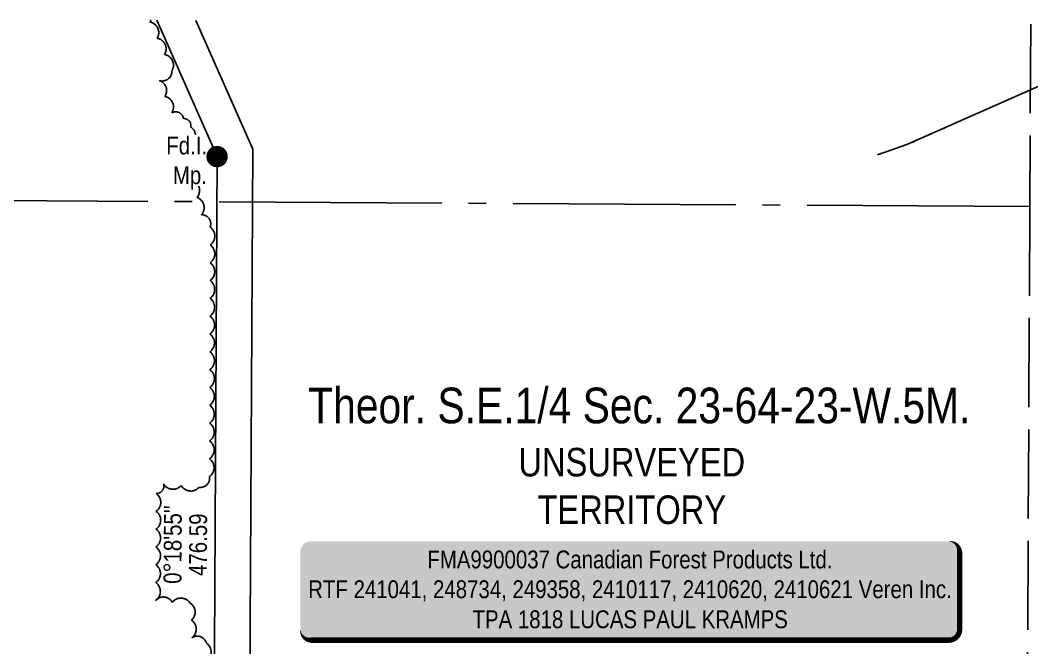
# Model space of a CAD drawing. Extents: x 473254 to 483871, y 6040471 to 6049084.
# Drawn here: x 476527 to 477095, y 6044792 to 6045144 of the extents above; entities that cross this region are included whole.
import ezdxf
from ezdxf.enums import TextEntityAlignment as Align

# ---------------------------------------------------------------- set-up
doc = ezdxf.new("R2010")
doc.units = 0
doc.header["$LTSCALE"] = 5
for name, pattern in [('0', [1, 1, 0]), ('foc-QUARTERLINE', [33, 25, -3, 2, -3]), ('foc-UNSURVEYED', [12.5, 10, -2.5]), ('foc-WHEELTRACKS', [2, 0.4, -1.6])]:
    doc.linetypes.add(name, pattern=pattern)
for name, color, linetype in [('C-RW', 13, 'Continuous'), ('C-SYMBOL', 7, 'Continuous'), ('L-BD', 7, 'Continuous'), ('L-MON', 1, 'Continuous'), ('L-QSEC', 8, 'foc-QUARTERLINE'), ('L-SECLBL', 7, 'Continuous'), ('L-UNS-T', 3, 'Continuous'), ('L-USEC', 7, 'foc-UNSURVEYED'), ('T-BUSH', 110, '0'), ('T-WATER-P3', 160, 'foc-WHEELTRACKS')]:
    doc.layers.add(name, color=color, linetype=linetype)
doc.styles.add('175L', font='ARIALN.TTF', dxfattribs={"height": 20})
doc.styles.add('80', font='ARIALN.TTF', dxfattribs={"height": 10})
doc.styles.add('80L', font='ARIALN.TTF', dxfattribs={"height": 10})
doc.styles.add('foc-LtypeFont', font='ARIALN.TTF', dxfattribs={"height": 7.35})
doc.linetypes.add('foc-TOPO-flowdirection-NOLINE', pattern='A,0,[">",foc-LtypeFont,S=0.3,R=0,X=0,Y=-0.945],-20,[">",foc-LtypeFont,S=0.3,R=0,X=0,Y=-0.945],0', length=20)

# ---------------------------------------------------------------- blocks, each defined once
blk = doc.blocks.new('*U383')
h = blk.add_hatch(color=255)
edge = h.paths.add_edge_path()
edge.add_line((-179, -28.5), (179, -28.5))
edge.add_arc((179, -22.5), 6, 270, 360)
edge.add_line((185, -22.5), (185, 21))
edge.add_arc((179, 21), 6, 0, 90)
edge.add_line((179, 27), (-179, 27))
edge.add_arc((-179, 21), 6, 90, 180)
edge.add_line((-185, 21), (-185, -22.5))
edge.add_arc((-179, -22.5), 6, 180, 270)
at = {"color": 44, "flags": 128}
blk.add_lwpolyline([(-179, -28.5, 3, 3, 0), (179, -28.5, 3, 3, 0.414214), (185, -22.5, 3, 3, 0), (185, 21, 3, 0, 0.414214), (179, 27, 0, 0, 0), (-179, 27, 0, 0, 0.414214), (-185, 21, 0, 0, 0), (-185, -22.5, 0, 3, 0.414214)], format="xyseb", close=True, dxfattribs=at)
at = {"color": 44, "style": '80'}
blk.add_attdef('ENTER_TEXT_001', (-35.99, -5), '', height=10, dxfattribs=at)
blk = doc.blocks.new('fdia')
at = {"color": 255, "const_width": 1}
blk.add_lwpolyline([(-0.5, 0, 1), (0.5, 0, 1)], format="xyb", close=True, dxfattribs=at)
blk = doc.blocks.new('Fdiaa')
blk.add_blockref('fdia', (0, 0))
blk = doc.blocks.new('fdib')
at = {"color": 1, "const_width": 1.6}
blk.add_lwpolyline([(-0.4, 0, 1), (0.4, 0, 1)], format="xyb", close=True, dxfattribs=at)
at = {"color": 1}
blk.add_circle((0, 0), 0.8, dxfattribs=at)
blk = doc.blocks.new('Fdibb')
blk.add_blockref('fdib', (0, 0))
blk = doc.blocks.new('fdicc')
for name in ['Fdibb', 'Fdiaa']:
    blk.add_blockref(name, (0, 0))
blk = doc.blocks.new('FDI')
blk.add_blockref('fdicc', (0, 0))

msp = doc.modelspace()

# ---------------------------------------------------------------- linework, layer by layer
at = {"layer": 'C-RW'}
for points in [[(478115.542, 6044525.421), (477879.745, 6044554.415), (477815.253, 6044556.693), (477618.363, 6044552.477), (477463.235, 6044522.57), (477411.276, 6044521.687), (477343.715, 6044523.845), (477065.418, 6044545.201), (476928.776, 6044543.212), (476634.551, 6044550.957), (476637.394, 6045067.272), (476603.554, 6045143.734)], [(476625.456, 6045143.638), (476657.407, 6045071.445), (476654.648, 6044570.425), (476928.894, 6044563.205), (477066.039, 6044565.202), (477344.799, 6044543.81), (477411.425, 6044541.682), (477461.158, 6044542.527), (477616.242, 6044572.426), (477815.392, 6044576.69), (477881.321, 6044574.361), (478120.448, 6044544.958)]]:
    msp.add_lwpolyline(points, dxfattribs=at)
at = {"layer": 'L-QSEC'}
msp.add_line((477093.458, 6045039.261), (476322.932, 6045043.738), dxfattribs=at)
at = {"layer": 'L-USEC'}
for p, q in [((477093.959, 6045141.59), (477093.458, 6045039.261)), ((477093.458, 6045039.261), (477089.516, 6044235.225))]:
    msp.add_line(p, q, dxfattribs=at)
at = {"layer": 'T-BUSH', "flags": 128}
msp.add_lwpolyline([(476211.866, 6044555.888, 0.5205671), (476218.12, 6044555.83, 0.5205671), (476228.115, 6044555.738, 0.5205671), (476237.387, 6044558.996, 0.5205671), (476246.458, 6044563.194, 0.5205671), (476255.984, 6044565.108, 0.5205671), (476265.958, 6044564.453, 0.5205671), (476275.931, 6044563.797, 0.5205671), (476285.904, 6044563.142, 0.5205671), (476295.877, 6044562.487, 0.5205671), (476305.851, 6044561.832, 0.5205671), (476315.824, 6044561.176, 0.5205671), (476325.797, 6044560.521, 0.5205671), (476335.789, 6044560.339, 0.5205671), (476345.783, 6044560.205, 0.5205671), (476355.777, 6044560.071, 0.5205671), (476365.771, 6044559.937, 0.5205671), (476375.765, 6044559.803, 0.5205671), (476385.758, 6044559.669, 0.5205671), (476395.752, 6044559.535, 0.5205671), (476405.746, 6044559.402, 0.5205671), (476415.74, 6044559.268, 0.5205671), (476425.734, 6044559.134, 0.5205671), (476435.728, 6044559, 0.5205671), (476445.721, 6044558.866, 0.5205671), (476455.713, 6044558.606, 0.5205671), (476465.704, 6044558.347, 0.5205671), (476475.696, 6044558.087, 0.5205671), (476485.687, 6044557.827, 0.5205671), (476495.678, 6044557.567, 0.5205671), (476505.67, 6044557.308, 0.5205671), (476515.661, 6044557.046, 0.5205671), (476525.652, 6044556.772, 0.5205671), (476535.643, 6044556.497, 0.5205671), (476545.634, 6044556.223, 0.5205671), (476555.625, 6044555.948, 0.5205671), (476565.616, 6044555.674, 0.5205671), (476575.607, 6044555.399, 0.5205671), (476585.598, 6044555.125, 0.5205671), (476595.589, 6044554.85, 0.5205671), (476605.58, 6044554.576, 0.5205671), (476614.771, 6044555.5, 0.5205671), (476618.361, 6044564.828, 0.5205671), (476621.951, 6044574.156, 0.5205671), (476625.541, 6044583.484, 0.5205671), (476629.13, 6044592.812, 0.5205671), (476632.108, 6044602.259, 0.5205671), (476632.299, 6044612.252, 0.5205671), (476632.489, 6044622.245, 0.5205671), (476632.679, 6044632.238, 0.5205671), (476632.869, 6044642.231, 0.4300272), (476634.339, 6044650.964, 0.3105093), (476631.96, 6044657.453, 0.5205671), (476632.023, 6044667.448, 0.5205671), (476632.087, 6044677.442, 0.5205671), (476632.15, 6044687.437, 0.5205671), (476632.214, 6044697.431, 0.5205671), (476632.278, 6044707.426, 0.5205671), (476632.341, 6044717.42, 0.5205671), (476632.405, 6044727.415, 0.5205671), (476632.469, 6044737.409, 0.5205671), (476632.229, 6044747.178, 0.5205671), (476623.685, 6044750.908, 0.5205671), (476622.181, 6044760.79, 0.5205671), (476622.038, 6044770.008, 0.5205671), (476630.745, 6044774.917, 0.5205671), (476631.528, 6044784.398, 0.5205671), (476631.424, 6044794.392, 0.5205671), (476623.22, 6044797.301, 0.5205671), (476622.953, 6044807.292, 0.5205671), (476622.217, 6044816.823, 0.5205671), (476612.232, 6044817.263, 0.5205671), (476602.919, 6044818.344, 0.5205671), (476602.966, 6044828.339, 0.5205671), (476603.013, 6044838.333, 0.5205671), (476603.059, 6044848.328, 0.5205671), (476603.106, 6044858.323, 0.5205671), (476603.153, 6044868.317, 0.5205671), (476603.199, 6044878.312, 0.5205671), (476607.312, 6044883.792, 0.5205671), (476617.256, 6044882.794, 0.5205671), (476627.201, 6044881.797, 0.5205671), (476633.12, 6044887.792, 0.5205671), (476633.15, 6044897.787, 0.5205671), (476633.18, 6044907.781, 0.5205671), (476633.21, 6044917.776, 0.5205671), (476633.24, 6044927.771, 0.5205671), (476633.27, 6044937.765, 0.5205671), (476633.3, 6044947.76, 0.5205671), (476633.329, 6044957.755, 0.5205671), (476633.359, 6044967.749, 0.5205671), (476633.389, 6044977.744, 0.5205671), (476633.419, 6044987.739, 0.5205671), (476633.449, 6044997.734, 0.5205671), (476633.479, 6045007.728, 0.5205671), (476633.509, 6045017.723, 0.5205671), (476633.539, 6045027.718, 0.5205671), (476628.668, 6045034.677, 0.5205671), (476626.119, 6045044.341, 0.5205671), (476623.569, 6045054.005, 0.5205671), (476623.143, 6045063.979, 0.5205671), (476622.83, 6045073.969, 0.5205671), (476622.517, 6045083.958, 0.5205671), (476618.541, 6045088.534, 0.5205671), (476612.042, 6045091.879, 0.5205671), (476608.019, 6045101.029, 0.5205671), (476604.819, 6045109.913, 0.5205671), (476612.043, 6045115.429, 0.5205671), (476607.932, 6045124.539, 0.5205671), (476603.82, 6045133.649, 0.5205671), (476599.709, 6045142.759, 0.0450472), (476600.182, 6045143.749, 0.0450472)], format="xyb", dxfattribs=at)
at = {"layer": 'T-WATER-P3', "flags": 128}
msp.add_lwpolyline([(477007.998, 6045068.301), (477024.47, 6045073.963), (477122.636, 6045117.501), (477154.234, 6045127.719), (477187.869, 6045135.304), (477222.309, 6045141.029)], dxfattribs=at)
at = {"layer": 'T-WATER-P3', "linetype": 'foc-TOPO-flowdirection-NOLINE', "flags": 128}
msp.add_lwpolyline([(477007.998, 6045068.301), (477024.47, 6045073.963), (477122.636, 6045117.501), (477154.234, 6045127.719), (477187.869, 6045135.304), (477222.309, 6045141.029)], dxfattribs=at)

# ---------------------------------------------------------------- block references
at = {"layer": 'L-SECLBL'}
ref = msp.add_blockref('*U383', (476869.06, 6044824.529), dxfattribs=at)
ref.add_attrib('ENTER_TEXT_001', 'FMA9900037 Canadian Forest Products Ltd.', (476755.394, 6044836.301), dxfattribs={"layer": '0', "color": 44, "height": 10, "style": '80'})
ref.add_attrib('ENTER_TEXT_002', 'RTF 241041, 248734, 249358, 2410117, 2410620, 2410621 Veren Inc.', (476688.518, 6044819.593), dxfattribs={"layer": '0', "color": 44, "height": 10, "style": '80'})
ref.add_attrib('ENTER_TEXT_003', 'TPA 1818 LUCAS PAUL KRAMPS', (476780.724, 6044802.749), dxfattribs={"layer": '0', "color": 44, "height": 10, "style": '80'})

# ---------------------------------------------------------------- texts
at = {"layer": 'C-SYMBOL', "color": 3, "style": '175L'}
msp.add_text('Theor. S.E.1/4 Sec. 23-64-23-W.5M.', height=19.9895, dxfattribs=at).set_placement((476874.324, 6044911.675), align=Align.BOTTOM_CENTER)
at = {"layer": 'L-BD', "style": '80L'}
for s, p in [("0°18'55''", (476612.458, 6044849.644)), ('476.59', (476626.7, 6044849.566))]:
    msp.add_text(s, height=9.9947, rotation=89.6845, dxfattribs=at).set_placement(p, align=Align.MIDDLE)
at = {"layer": 'L-UNS-T', "color": 3, "insert": (476870.103, 6044882.419), "char_height": 16, "attachment_point": 5, "style": '80L'}
msp.add_mtext_dynamic_manual_height_columns('UNSURVEYED TERRITORY', width=126.41375, gutter_width=47.5, heights=[0], dxfattribs=at)

# ---------------------------------------------------------------- next in the draw order: texts
at = {"layer": 'L-MON', "insert": (476607.801, 6045078.472), "char_height": 9.99475, "attachment_point": 1, "style": '80L', "bg_fill": 3, "box_fill_scale": 1.1, "bg_fill_color": 256, "bg_fill_transparency": 0}
msp.add_mtext_dynamic_manual_height_columns('\\pi1.06124;Fd.I. \\P\\pi4.77689;Mp.', width=22.03249, gutter_width=49.974, heights=[0], dxfattribs=at)

# ---------------------------------------------------------------- next in the draw order: block references
at = {"layer": 'L-MON', "xscale": 5.000000000000053, "yscale": 5.000000000000053, "zscale": 5.000000000000053}
msp.add_blockref('FDI', (476637.394, 6045067.272), dxfattribs=at)

doc.saveas('drawing.dxf')
